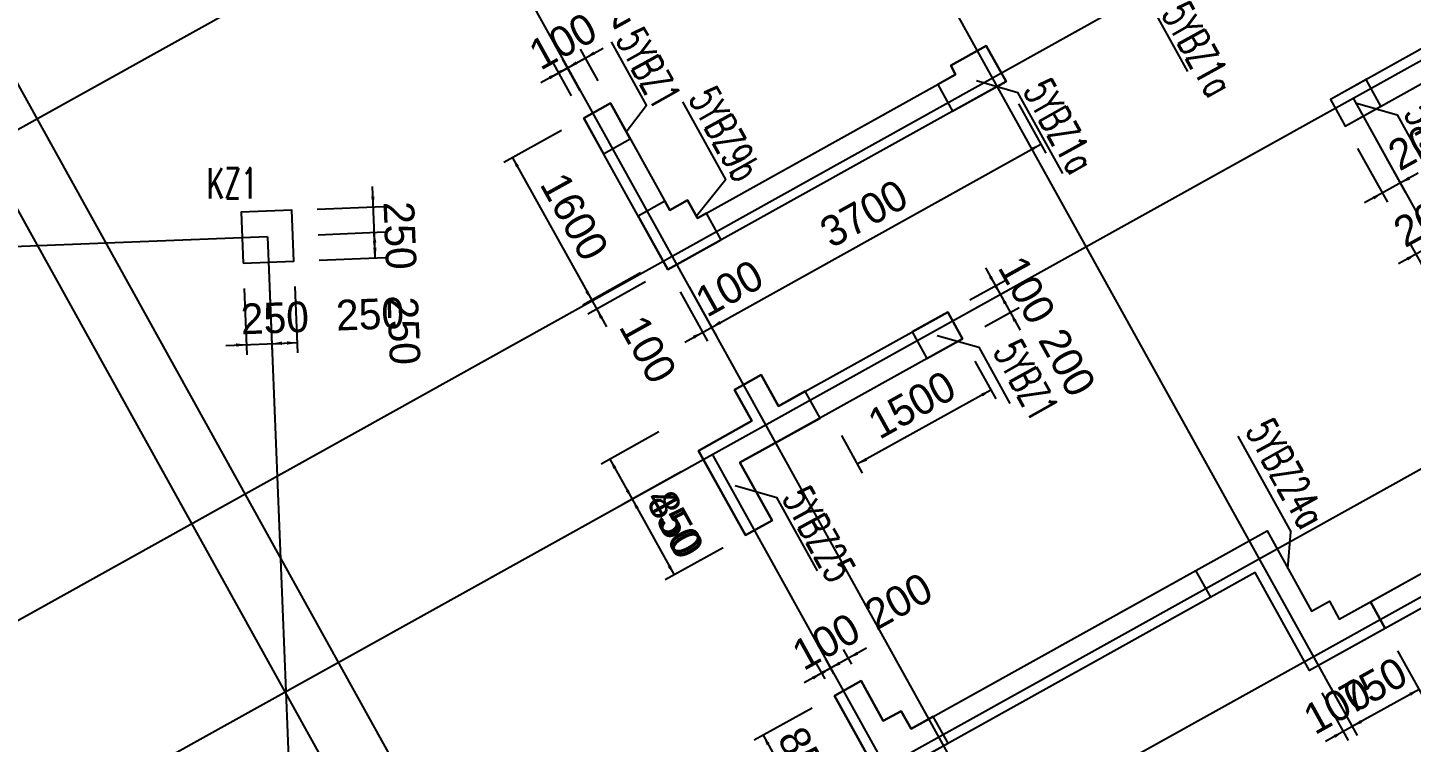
# Model space of a CAD drawing. Extents: x 387171 to 699106, y 11966 to 245688.
# Drawn here: x 503934 to 517524, y 98222 to 105233 of the extents above; entities that cross this region are included whole.
import ezdxf

# ---------------------------------------------------------------- set-up
doc = ezdxf.new("R2010")
doc.units = 0
doc.header["$LTSCALE"] = 100
doc.header["$MEASUREMENT"] = 0
doc.linetypes.add('DASHED', pattern=[19.05, 12.7, -6.35])
for name, color, linetype in [('22000', 2, 'Continuous'), ('b边缘构件', 235, 'Continuous'), ('COLU', 7, 'Continuous'), ('COLU_DASH', 9, 'DASHED'), ('DIM', 3, 'Continuous'), ('DOTE', 253, 'Continuous'), ('NUM', 7, 'Continuous'), ('wall-主楼', 2, 'Continuous'), ('Y阴影', 254, 'Continuous'), ('小尺寸', 4, 'Continuous'), ('边缘构件标注', 1, 'Continuous')]:
    doc.layers.add(name, color=color, linetype=linetype)
doc.styles.get("Standard").update_dxf_attribs({"font": 'standard'})
doc.styles.add('tk', font='tk')
doc.dimstyles.get("Standard").update_dxf_attribs({"dimtxt": 300, "dimasz": 100, "dimexe": 100, "dimexo": 250, "dimgap": 100, "dimtad": 0, "dimtoh": 1, "dimdec": 0, "dimdsep": 46, "dimcen": 0.09, "dimclrt": 7, "dimadec": 0, "dimazin": 0, "dimtfac": 1, "dimtdec": 4, "dimtofl": 0, "dimtmove": 0, "dimatfit": 3, "dimfxl": 1, "dimtolj": 1, "dimtzin": 0, "dimarcsym": 0})

# ---------------------------------------------------------------- blocks, each defined once
blk = doc.blocks.new('*D623')
at = {"layer": '小尺寸', "color": 0, "linetype": 'ByBlock', "lineweight": -2}
for p, q in [((510134, 101268), (509566, 100952)), ((509653, 101001), (509872, 100607)), ((510353, 100874), (509784, 100559))]:
    blk.add_line(p, q, dxfattribs=at)
for points in [[(509653, 101001), (509716, 100921), (509687, 100905)], [(509872, 100607), (509809, 100687), (509838, 100703)]]:
    blk.add_solid(points, dxfattribs=at)
at = {"layer": '小尺寸', "color": 7, "linetype": 'Continuous', "lineweight": -2, "insert": (510279, 100389), "char_height": 300, "width": 576.67, "attachment_point": 5, "rotation": 299.0454, "style": 'tk'}
blk.add_mtext('450', dxfattribs=at)
blk = doc.blocks.new('*D291')
at = {"layer": '小尺寸', "color": 0, "linetype": 'ByBlock', "lineweight": -2}
for p, q in [((510353, 100874), (509784, 100559)), ((509872, 100607), (510284, 99864)), ((510765, 100131), (510197, 99816))]:
    blk.add_line(p, q, dxfattribs=at)
for points in [[(509872, 100607), (509935, 100528), (509906, 100512)], [(510284, 99864), (510221, 99944), (510250, 99960)]]:
    blk.add_solid(points, dxfattribs=at)
at = {"layer": '小尺寸', "color": 7, "linetype": 'Continuous', "lineweight": -2, "insert": (510297, 100357), "char_height": 300, "width": 566.67, "attachment_point": 5, "rotation": 299.0454, "style": 'tk'}
blk.add_mtext('850', dxfattribs=at)
blk = doc.blocks.new('*D2028')
at = {"layer": '小尺寸', "color": 0, "linetype": 'ByBlock', "lineweight": -2}
for p, q in [((509178, 104225), (508610, 103910)), ((508697, 103958), (509474, 102560)), ((509955, 102827), (509386, 102511))]:
    blk.add_line(p, q, dxfattribs=at)
for points in [[(508697, 103958), (508760, 103879), (508731, 103863)], [(509474, 102560), (509411, 102639), (509440, 102655)]]:
    blk.add_solid(points, dxfattribs=at)
at = {"layer": '小尺寸', "color": 7, "linetype": 'Continuous', "lineweight": -2, "insert": (509304, 103380), "char_height": 300, "width": 685, "attachment_point": 5, "rotation": 299.0454, "style": 'tk'}
blk.add_mtext('1600', dxfattribs=at)
blk = doc.blocks.new('*D1988')
at = {"layer": '小尺寸', "color": 0, "linetype": 'ByBlock', "lineweight": -2}
for p, q in [((509955, 102827), (509386, 102511)), ((510003, 102739), (509435, 102424)), ((509377, 102735), (509619, 102297))]:
    blk.add_line(p, q, dxfattribs=at)
for points in [[(509474, 102560), (509411, 102639), (509440, 102655)], [(509522, 102472), (509585, 102393), (509556, 102377)]]:
    blk.add_solid(points, dxfattribs=at)
at = {"layer": '小尺寸', "color": 7, "linetype": 'Continuous', "lineweight": -2, "insert": (510027, 102078), "char_height": 300, "width": 476.67, "attachment_point": 5, "rotation": 299.0454, "style": 'tk'}
blk.add_mtext('100', dxfattribs=at)
blk = doc.blocks.new('*D3154')
at = {"layer": '小尺寸', "color": 0, "linetype": 'ByBlock', "lineweight": -2}
for p, q in [((517171, 104146), (517464, 103620)), ((516997, 104049), (517289, 103523)), ((517590, 103805), (517065, 103514))]:
    blk.add_line(p, q, dxfattribs=at)
for points in [[(517415, 103708), (517494, 103771), (517511, 103742)], [(517240, 103611), (517161, 103548), (517145, 103577)]]:
    blk.add_solid(points, dxfattribs=at)
at = {"layer": '小尺寸', "color": 7, "linetype": 'Continuous', "lineweight": -2, "insert": (517629, 104112), "char_height": 300, "width": 566.67, "attachment_point": 5, "rotation": 29.0454, "style": 'tk'}
blk.add_mtext('200', dxfattribs=at)
blk = doc.blocks.new('*D4460')
at = {"layer": '小尺寸', "color": 0, "linetype": 'ByBlock', "lineweight": -2}
for p, q in [((517922, 103207), (517398, 102915)), ((517851, 102923), (517699, 103197)), ((517676, 102825), (517524, 103100))]:
    blk.add_line(p, q, dxfattribs=at)
for points in [[(517747, 103110), (517827, 103173), (517843, 103144)], [(517572, 103013), (517493, 102949), (517477, 102979)]]:
    blk.add_solid(points, dxfattribs=at)
at = {"layer": '小尺寸', "color": 7, "linetype": 'Continuous', "lineweight": -2, "insert": (517683, 103360), "char_height": 300, "width": 566.67, "attachment_point": 5, "rotation": 29.0454, "style": 'tk'}
blk.add_mtext('200', dxfattribs=at)
blk = doc.blocks.new('*D1057')
at = {"layer": '小尺寸', "color": 0, "linetype": 'ByBlock', "lineweight": -2}
for p, q in [((517389, 99120), (517648, 98654)), ((516734, 98756), (516993, 98290)), ((517600, 98741), (516944, 98377))]:
    blk.add_line(p, q, dxfattribs=at)
for points in [[(517600, 98741), (517520, 98678), (517504, 98707)], [(516944, 98377), (517023, 98440), (517040, 98411)]]:
    blk.add_solid(points, dxfattribs=at)
at = {"layer": '小尺寸', "color": 7, "linetype": 'Continuous', "lineweight": -2, "insert": (517150, 98778), "char_height": 300, "width": 566.67, "attachment_point": 5, "rotation": 29.0454, "style": 'tk'}
blk.add_mtext('750', dxfattribs=at)
blk = doc.blocks.new('*D627')
at = {"layer": '小尺寸', "color": 0, "linetype": 'ByBlock', "lineweight": -2}
for p, q in [((516646, 98707), (516905, 98241)), ((516734, 98756), (516993, 98290)), ((517119, 98474), (516682, 98231))]:
    blk.add_line(p, q, dxfattribs=at)
for points in [[(516944, 98377), (517023, 98440), (517040, 98411)], [(516857, 98328), (516777, 98265), (516761, 98294)]]:
    blk.add_solid(points, dxfattribs=at)
at = {"layer": '小尺寸', "color": 7, "linetype": 'Continuous', "lineweight": -2, "insert": (516797, 98581), "char_height": 300, "width": 476.67, "attachment_point": 5, "rotation": 29.0454, "style": 'tk'}
blk.add_mtext('100', dxfattribs=at)
blk = doc.blocks.new('*D1569')
at = {"layer": '小尺寸', "color": 0, "linetype": 'ByBlock', "lineweight": -2}
for p, q in [((512172, 99144), (511647, 98852)), ((512028, 98990), (511948, 99134)), ((511853, 98893), (511773, 99037))]:
    blk.add_line(p, q, dxfattribs=at)
for points in [[(511997, 99047), (512076, 99110), (512092, 99081)], [(511822, 98950), (511742, 98886), (511726, 98916)]]:
    blk.add_solid(points, dxfattribs=at)
at = {"layer": '小尺寸', "color": 7, "linetype": 'Continuous', "lineweight": -2, "insert": (512488, 99606), "char_height": 300, "width": 566.67, "attachment_point": 5, "rotation": 29.0454, "style": 'tk'}
blk.add_mtext('200', dxfattribs=at)
blk = doc.blocks.new('*D1464')
at = {"layer": '小尺寸', "color": 0, "linetype": 'ByBlock', "lineweight": -2}
for p, q in [((511997, 99047), (511560, 98804)), ((511766, 98844), (511686, 98988)), ((511853, 98893), (511773, 99037))]:
    blk.add_line(p, q, dxfattribs=at)
for points in [[(511822, 98950), (511901, 99013), (511917, 98984)], [(511734, 98901), (511655, 98838), (511639, 98867)]]:
    blk.add_solid(points, dxfattribs=at)
at = {"layer": '小尺寸', "color": 7, "linetype": 'Continuous', "lineweight": -2, "insert": (511776, 99210), "char_height": 300, "width": 476.67, "attachment_point": 5, "rotation": 29.0454, "style": 'tk'}
blk.add_mtext('100', dxfattribs=at)
blk = doc.blocks.new('*D1226')
at = {"layer": '小尺寸', "color": 0, "linetype": 'ByBlock', "lineweight": -2}
for p, q in [((511639, 98558), (511071, 98242)), ((511158, 98291), (511571, 97548)), ((512052, 97815), (511484, 97499))]:
    blk.add_line(p, q, dxfattribs=at)
for points in [[(511158, 98291), (511221, 98211), (511192, 98195)], [(511571, 97548), (511508, 97627), (511537, 97643)]]:
    blk.add_solid(points, dxfattribs=at)
at = {"layer": '小尺寸', "color": 7, "linetype": 'Continuous', "lineweight": -2, "insert": (511583, 98040), "char_height": 300, "width": 566.67, "attachment_point": 5, "rotation": 299.0454, "style": 'tk'}
blk.add_mtext('850', dxfattribs=at)
blk = doc.blocks.new('*D3420')
at = {"layer": '小尺寸', "color": 0, "linetype": 'ByBlock', "lineweight": -2}
for p, q in [((510343, 102642), (510612, 102157)), ((510431, 102691), (510700, 102206)), ((510389, 102148), (510826, 102391))]:
    blk.add_line(p, q, dxfattribs=at)
for points in [[(510651, 102293), (510730, 102357), (510747, 102327)], [(510564, 102245), (510484, 102182), (510468, 102211)]]:
    blk.add_solid(points, dxfattribs=at)
at = {"layer": '小尺寸', "color": 7, "linetype": 'Continuous', "lineweight": -2, "insert": (510826, 102676), "char_height": 300, "width": 476.67, "attachment_point": 5, "rotation": 29.0454, "style": 'tk'}
blk.add_mtext('100', dxfattribs=at)
blk = doc.blocks.new('*D3317')
at = {"layer": '小尺寸', "color": 0, "linetype": 'ByBlock', "lineweight": -2}
for p, q in [((513665, 104487), (513934, 104002)), ((510651, 102293), (513886, 104090)), ((510431, 102691), (510700, 102206))]:
    blk.add_line(p, q, dxfattribs=at)
for points in [[(513886, 104090), (513806, 104027), (513790, 104056)], [(510651, 102293), (510730, 102357), (510747, 102327)]]:
    blk.add_solid(points, dxfattribs=at)
at = {"layer": '小尺寸', "color": 7, "linetype": 'Continuous', "lineweight": -2, "insert": (512147, 103410), "char_height": 300, "width": 780, "attachment_point": 5, "rotation": 29.0454, "style": 'tk'}
blk.add_mtext('3700', dxfattribs=at)
blk = doc.blocks.new('*D4209')
at = {"layer": '小尺寸', "color": 0, "linetype": 'ByBlock', "lineweight": -2}
for p, q in [((513237, 101962), (513443, 101591)), ((513395, 101678), (512083, 100950)), ((511926, 101233), (512132, 100863))]:
    blk.add_line(p, q, dxfattribs=at)
for points in [[(513395, 101678), (513315, 101615), (513299, 101644)], [(512083, 100950), (512163, 101013), (512179, 100984)]]:
    blk.add_solid(points, dxfattribs=at)
at = {"layer": '小尺寸', "color": 7, "linetype": 'Continuous', "lineweight": -2, "insert": (512618, 101533), "char_height": 300, "width": 690, "attachment_point": 5, "rotation": 29.0454, "style": 'tk'}
blk.add_mtext('1500', dxfattribs=at)
blk = doc.blocks.new('*D399')
at = {"layer": '小尺寸', "color": 0, "linetype": 'ByBlock', "lineweight": -2}
for p, q in [((508975, 104694), (509412, 104937)), ((509362, 104614), (509188, 104927)), ((509275, 104565), (509101, 104879))]:
    blk.add_line(p, q, dxfattribs=at)
for points in [[(509150, 104791), (509070, 104728), (509054, 104757)], [(509237, 104840), (509316, 104903), (509332, 104874)]]:
    blk.add_solid(points, dxfattribs=at)
at = {"layer": '小尺寸', "color": 7, "linetype": 'Continuous', "lineweight": -2, "insert": (509191, 105100), "char_height": 300, "width": 476.67, "attachment_point": 5, "rotation": 29.0454, "style": 'tk'}
blk.add_mtext('100', dxfattribs=at)
blk = doc.blocks.new('*D126')
at = {"layer": '小尺寸', "color": 0, "linetype": 'ByBlock', "lineweight": -2}
for p, q in [((509062, 104743), (509587, 105034)), ((509362, 104614), (509188, 104927)), ((509537, 104711), (509363, 105024))]:
    blk.add_line(p, q, dxfattribs=at)
for points in [[(509412, 104937), (509491, 105000), (509507, 104971)], [(509237, 104840), (509158, 104777), (509141, 104806)]]:
    blk.add_solid(points, dxfattribs=at)
at = {"layer": '小尺寸', "color": 7, "linetype": 'Continuous', "lineweight": -2, "insert": (509904, 105496), "char_height": 300, "width": 566.67, "attachment_point": 5, "rotation": 29.0454, "style": 'tk'}
blk.add_mtext('200', dxfattribs=at)
blk = doc.blocks.new('*D1766')
at = {"layer": '小尺寸', "color": 0, "linetype": 'ByBlock', "lineweight": -2}
for p, q in [((513342, 102878), (513585, 102441)), ((513189, 102564), (513527, 102751)), ((513238, 102477), (513575, 102664))]:
    blk.add_line(p, q, dxfattribs=at)
for points in [[(513439, 102703), (513376, 102782), (513405, 102798)], [(513488, 102615), (513551, 102536), (513522, 102520)]]:
    blk.add_solid(points, dxfattribs=at)
at = {"layer": '小尺寸', "color": 7, "linetype": 'Continuous', "lineweight": -2, "insert": (513748, 102661), "char_height": 300, "width": 476.67, "attachment_point": 5, "rotation": 299.0454, "style": 'tk'}
blk.add_mtext('100', dxfattribs=at)
blk = doc.blocks.new('*D1482')
at = {"layer": '小尺寸', "color": 0, "linetype": 'ByBlock', "lineweight": -2}
for p, q in [((513391, 102790), (513682, 102266)), ((513238, 102477), (513575, 102664)), ((513335, 102302), (513672, 102489))]:
    blk.add_line(p, q, dxfattribs=at)
for points in [[(513488, 102615), (513425, 102695), (513454, 102711)], [(513585, 102441), (513648, 102361), (513619, 102345)]]:
    blk.add_solid(points, dxfattribs=at)
at = {"layer": '小尺寸', "color": 7, "linetype": 'Continuous', "lineweight": -2, "insert": (514144, 101949), "char_height": 300, "width": 566.67, "attachment_point": 5, "rotation": 299.0454, "style": 'tk'}
blk.add_mtext('200', dxfattribs=at)
blk = doc.blocks.new('*D4187')
at = {"layer": 'DIM', "color": 0, "linetype": 'ByBlock', "lineweight": -2}
for p, q in [((506060, 102673), (506086, 102023)), ((506310, 102683), (506336, 102033)), ((505882, 102115), (506532, 102141))]:
    blk.add_line(p, q, dxfattribs=at)
for points in [[(506082, 102123), (505983, 102103), (505981, 102136)], [(506332, 102133), (506431, 102154), (506432, 102121)]]:
    blk.add_solid(points, dxfattribs=at)
at = {"layer": 'DIM', "color": 7, "linetype": 'Continuous', "lineweight": -2, "insert": (506362, 102385), "char_height": 300, "width": 566.67, "attachment_point": 5, "rotation": 2.2988, "style": 'tk'}
blk.add_mtext('250', dxfattribs=at)
blk = doc.blocks.new('*D3786')
at = {"layer": 'DIM', "color": 0, "linetype": 'ByBlock', "lineweight": -2}
for p, q in [((506310, 102683), (506336, 102033)), ((506560, 102693), (506586, 102043)), ((506332, 102133), (506582, 102143))]:
    blk.add_line(p, q, dxfattribs=at)
for points in [[(506332, 102133), (506431, 102154), (506432, 102121)], [(506582, 102143), (506482, 102123), (506481, 102156)]]:
    blk.add_solid(points, dxfattribs=at)
at = {"layer": 'DIM', "color": 7, "linetype": 'Continuous', "lineweight": -2, "insert": (507297, 102422), "char_height": 300, "width": 566.67, "attachment_point": 5, "rotation": 2.2988, "style": 'tk'}
blk.add_mtext('250', dxfattribs=at)
blk = doc.blocks.new('*D4706')
at = {"layer": 'DIM', "color": 0, "linetype": 'ByBlock', "lineweight": -2}
for p, q in [((506789, 103202), (507439, 103229)), ((507349, 102975), (507339, 103225)), ((506799, 102953), (507449, 102979))]:
    blk.add_line(p, q, dxfattribs=at)
for points in [[(507339, 103225), (507359, 103125), (507326, 103124)], [(507349, 102975), (507328, 103074), (507361, 103075)]]:
    blk.add_solid(points, dxfattribs=at)
at = {"layer": 'DIM', "color": 7, "linetype": 'Continuous', "lineweight": -2, "insert": (507628, 102259), "char_height": 300, "width": 566.67, "attachment_point": 5, "rotation": 272.2988, "style": 'tk'}
blk.add_mtext('250', dxfattribs=at)
blk = doc.blocks.new('*D4579')
at = {"layer": 'DIM', "color": 0, "linetype": 'ByBlock', "lineweight": -2}
for p, q in [((507347, 103025), (507321, 103674)), ((506779, 103452), (507429, 103478)), ((506789, 103202), (507439, 103229))]:
    blk.add_line(p, q, dxfattribs=at)
for points in [[(507329, 103474), (507308, 103574), (507341, 103575)], [(507339, 103225), (507359, 103125), (507326, 103124)]]:
    blk.add_solid(points, dxfattribs=at)
at = {"layer": 'DIM', "color": 7, "linetype": 'Continuous', "lineweight": -2, "insert": (507590, 103194), "char_height": 300, "width": 566.67, "attachment_point": 5, "rotation": 272.2988, "style": 'tk'}
blk.add_mtext('250', dxfattribs=at)

msp = doc.modelspace()

# ---------------------------------------------------------------- hatches: boundary and pattern name
at = {"layer": 'Y阴影'}
h = msp.add_hatch(dxfattribs=at)
h.set_pattern_fill('ANSI31', color=256, scale=25, angle=-60.95463, style=0)
h.set_pattern_definition([])
h.paths.add_polyline_path([(512873.6, 104676.5), (513019.3, 104414.3), (513543.8, 104705.6), (513349.6, 105055.3), (512999.9, 104861.1), (513048.5, 104773.6)], flags=0)
h = msp.add_hatch(dxfattribs=at)
h.set_pattern_fill('ANSI31', color=256, scale=25, angle=-60.95463, style=0)
h.set_pattern_definition([])
h.paths.add_polyline_path([(517079.3, 104724.4), (516729.6, 104530.2), (516875.3, 104268), (517225, 104462.2)], flags=0)
h = msp.add_hatch(dxfattribs=at)
h.set_pattern_fill('ANSI31', color=256, scale=25, angle=-60.95463, style=0)
h.set_pattern_definition([])
h.paths.add_polyline_path([(509658.6, 104492.5), (509396.4, 104346.9), (509590.6, 103997.2), (509852.8, 104142.8)], flags=0)
h = msp.add_hatch(dxfattribs=at)
h.set_pattern_fill('ANSI31', color=256, scale=25, angle=-60.95463, style=0)
h.set_pattern_definition([])
h.paths.add_polyline_path([(510746.3, 103152), (510600.6, 103414.2), (510513.4, 103365.8), (510416.3, 103540.7), (510241.5, 103443.6), (510192.7, 103530.8), (509930.4, 103385.2), (510221.7, 102860.7)], flags=0)
h = msp.add_hatch(dxfattribs=at)
h.set_pattern_fill('ANSI31', color=256, scale=25, angle=-60.95463, style=0)
h.set_pattern_definition([])
h.paths.add_polyline_path([(512970.4, 102442.6), (512620.7, 102248.4), (512766.4, 101986.1), (513116, 102180.3)], flags=0)
h = msp.add_hatch(dxfattribs=at)
h.set_pattern_fill('ANSI31', color=256, scale=25, angle=-60.95463, style=0)
h.set_pattern_definition([])
h.paths.add_polyline_path([(511139.4, 101826.1), (510877.2, 101680.4), (511047.1, 101374.5), (510522.5, 101083.2), (510983.8, 100252.6), (511246, 100398.3), (510930.5, 100966.5), (511717.3, 101403.5), (511571.6, 101665.8), (511309.4, 101520.1)], flags=0)
h = msp.add_hatch(dxfattribs=at)
h.set_pattern_fill('ANSI31', color=256, scale=25, angle=-60.95463, style=0)
h.set_pattern_definition([])
h.paths.add_polyline_path([(516107.3, 100295.5), (516544.3, 99508.7), (516719.1, 99605.8), (516816.2, 99431), (517122.2, 99600.9), (517267.8, 99338.6), (516524.7, 98925.9), (515990.7, 99887.6), (515553.6, 99644.8), (515407.9, 99907.1)], flags=0)
h = msp.add_hatch(dxfattribs=at)
h.set_pattern_fill('ANSI31', color=256, scale=25, angle=-60.95463, style=0)
h.set_pattern_definition([])
h.paths.add_polyline_path([(511857.7, 98679), (512318.9, 97848.5), (512974.6, 98212.6), (512828.9, 98474.9), (512610.6, 98353.6), (512513.5, 98528.5), (512338.4, 98431.3), (512119.9, 98824.7)], flags=0)

# ---------------------------------------------------------------- linework, layer by layer
at = {"layer": '22000', "linetype": 'Continuous'}
msp.add_lwpolyline([(512119.9, 98824.7), (512338.4, 98431.2), (512513.3, 98528.3), (512610.6, 98353.6), (516107.3, 100295.5), (516544.3, 99508.7), (516719.1, 99605.8), (516816.2, 99431), (518739.5, 100499.1), (518642.4, 100673.9), (518817.3, 100771), (517797.7, 102606.9), (518060, 102752.5), (518594, 101790.9), (519118.5, 102082.4), (519264.1, 101820.1), (518739.6, 101528.8), (519322.3, 100479.5), (516524.8, 98925.9), (515990.7, 99887.6), (512318.9, 97848.5), (511857.7, 98679), (512119.9, 98824.7)], dxfattribs=at)
at = {"layer": 'b边缘构件'}
for points in [[(512873.6, 104676.5), (513019.3, 104414.3), (513543.8, 104705.6), (513349.6, 105055.3), (512999.9, 104861.1), (513048.5, 104773.6), (512873.6, 104676.5)], [(517079.3, 104724.4), (516729.6, 104530.2), (516875.3, 104268), (517225, 104462.2), (517079.3, 104724.4)], [(509658.6, 104492.5), (509396.4, 104346.9), (509590.6, 103997.2), (509852.8, 104142.8), (509658.6, 104492.5)], [(512970.4, 102442.6), (512620.7, 102248.4), (512766.4, 101986.1), (513116, 102180.3), (512970.4, 102442.6)], [(511139.4, 101826.1), (510877.2, 101680.4), (511047.1, 101374.5), (510522.5, 101083.2), (510983.8, 100252.6), (511246, 100398.3), (510930.5, 100966.5), (511717.3, 101403.5), (511571.6, 101665.8), (511309.4, 101520.1), (511139.4, 101826.1)]]:
    msp.add_lwpolyline(points, dxfattribs=at)
for points in [[(510746.3, 103152), (510600.6, 103414.2), (510513.4, 103365.8), (510416.3, 103540.7), (510241.5, 103443.6), (510192.7, 103530.8), (509930.4, 103385.2), (510221.7, 102860.7)], [(516107.3, 100295.5), (516544.3, 99508.7), (516719.1, 99605.8), (516816.2, 99431), (517122.2, 99600.9), (517267.8, 99338.6), (516524.7, 98925.9), (515990.7, 99887.6), (515553.6, 99644.8), (515407.9, 99907.1)], [(511857.7, 98679), (512318.9, 97848.5), (512974.6, 98212.6), (512828.9, 98474.9), (512610.6, 98353.6), (512513.5, 98528.5), (512338.4, 98431.3), (512119.9, 98824.7)]]:
    msp.add_lwpolyline(points, close=True, dxfattribs=at)
at = {"layer": 'COLU'}
msp.add_lwpolyline([(506049.9, 102922.6), (506549.5, 102942.7), (506529.4, 103442.3), (506029.8, 103422.2)], close=True, dxfattribs=at)
at = {"layer": 'COLU_DASH'}
msp.add_line((512873.6, 104676.5), (513019.3, 104414.3), dxfattribs=at)
at = {"layer": 'DOTE'}
for p, q in [((502049.7, 125196.8), (516832.5, 98577.7)), ((497033.9, 116927), (509488.9, 94499.5)), ((523339.4, 115064.1), (499320.8, 101725.4)), ((526300.9, 109731.2), (502282.3, 96392.6)), ((501175.5, 108233.4), (508959.5, 94217)), ((517343.2, 106926.9), (501366.6, 98041.5)), ((508225.2, 106661.7), (513685.2, 96829.9)), ((528534.2, 105709.7), (504515.6, 92371.1)), ((516954.7, 104536.8), (519455.2, 100034.2)), ((506289.7, 103182.4), (479713.7, 102115.6)), ((506289.7, 103182.4), (508462.7, 49050.6)), ((503981.6, 93332.8), (518652.3, 101480.1)), ((510662.4, 101037.3), (513160.7, 96538.6))]:
    msp.add_line(p, q, dxfattribs=at)
at = {"layer": 'wall-主楼'}
for points in [[(519119.1, 105170.9), (519643.6, 105462.2), (519352.3, 105986.7), (518303.2, 105404.1), (518109, 105753.8), (517846.8, 105608.2), (518041, 105258.5), (516729.6, 104530.2), (516875.3, 104267.9), (518973.4, 105433.2)], [(510221.7, 102860.7), (509396.4, 104346.9), (509658.6, 104492.5), (510241.2, 103443.4), (510416.1, 103540.5), (510513.2, 103365.7), (513048.5, 104773.6), (512999.9, 104861.1), (513349.6, 105055.3), (513543.8, 104705.6)], [(516816.2, 99431), (517122.2, 99600.9), (517267.8, 99338.6), (516524.7, 98925.9), (515990.7, 99887.6), (512318.9, 97848.5), (511857.7, 98679), (512119.9, 98824.7), (512338.4, 98431.2), (512513.3, 98528.3), (512610.4, 98353.5), (516107.3, 100295.5), (516544.3, 99508.7), (516719.1, 99605.8)], [(518433.5, 100329.1), (518579.2, 100066.9), (517267.8, 99338.6), (517122.2, 99600.9)]]:
    msp.add_lwpolyline(points, close=True, dxfattribs=at)
msp.add_lwpolyline([(510983.8, 100252.6), (510522.5, 101083.2), (511047.1, 101374.5), (510877.2, 101680.4), (511139.4, 101826.1), (511309.3, 101520.1), (512970.4, 102442.6), (513116, 102180.3), (511455, 101257.8), (510930.5, 100966.5), (511246, 100398.3), (510983.8, 100252.6)], dxfattribs=at)
at = {"layer": '边缘构件标注', "color": 200}
for p, q in [((513252.4, 104715.3), (513660.4, 104598.7)), ((510792.9, 103745.5), (510370.7, 104505.7)), ((514102, 103803.4), (513660.4, 104598.7)), ((510792.9, 103745.5), (510502.4, 103385.1)), ((515819.2, 101226.3), (516341.3, 100286)), ((510884.3, 100740.7), (511292.2, 100624.1)), ((511692.7, 99902.9), (511292.2, 100624.1)), ((516312.1, 99926.7), (516341.3, 100286))]:
    msp.add_line(p, q, dxfattribs=at)
for points in [[(514612.4, 105470.6), (515020.4, 105354), (515326.2, 104803.2)], [(509814.2, 104212.5), (510012.2, 104473.8), (509667, 105095.4)], [(516977.3, 104496.2), (517385.2, 104379.6), (517691.1, 103828.8)], [(512868.4, 102214.3), (513276.3, 102097.7), (513582.2, 101546.9)]]:
    msp.add_lwpolyline(points, dxfattribs=at)

# ---------------------------------------------------------------- texts
at = {"layer": 'NUM', "color": 200, "width": 0.7}
msp.add_text('KZ1', height=300, dxfattribs=at).set_placement((505692.7, 103556.6))
at = {"layer": '边缘构件标注', "color": 200, "width": 0.7}
for s, p in [('5YBZ1a', (515066.3, 105372.5)), ('5YBZ1', (509705.4, 105119.4)), ('5YBZ9b', (510421, 104541.6)), ('5YBZ1a', (513706.3, 104617.3)), ('5YBZ1', (517445.4, 104392.6)), ('5YBZ1', (513412.3, 102058.8)), ('5YBZ24a', (515891.1, 101282.1)), ('5YBZ25', (511339.3, 100619.5))]:
    msp.add_text(s, height=300, rotation=299.04537, dxfattribs=at).set_placement(p)

# ---------------------------------------------------------------- dimensions: what is measured, and where the dimension line sits
at = {"layer": 'DIM', "color": 200}
for p1, p2, picture, middle in [((506539.5, 103192.5), (506529.4, 103442.3), '*D4579', (507569.9, 103702.3)), ((506549.5, 102942.7), (506539.5, 103192.5), '*D4706', (507607.4, 102766.9)), ((506049.9, 102922.6), (506299.7, 102932.6), '*D4187', (505854.1, 102364.3)), ((506299.7, 102932.6), (506549.5, 102942.7), '*D3786', (506789.5, 102401.8))]:
    dim = msp.add_aligned_dim(p1=p1, p2=p2, distance=-800, dimstyle='Standard', dxfattribs=at)
    dim.commit()
    dim.dimension.update_dxf_attribs({"geometry": picture, "text_midpoint": middle})
at = {"layer": '小尺寸'}
for base, p1, p2, angle, picture, middle in [((509411.8, 104937), (509483.8, 104395.4), (509658.6, 104492.5), 29.04537, '*D126', (509481.1, 105261.4)), ((509237, 104839.9), (509396.4, 104346.9), (509483.8, 104395.4), 29.04537, '*D399', (508851.6, 104911.9)), ((513885.8, 104089.8), (510309.1, 102909.2), (513543.8, 104705.6), 29.04537, '*D3317', (512147.1, 103410.2)), ((517240.3, 103610.7), (517050.1, 104365), (516875.3, 104268), 29.04537, '*D3154', (517206.3, 103877.8)), ((517572.4, 103012.6), (517972.6, 102704), (517797.7, 102606.9), 29.04537, '*D4460', (517260.4, 103125.3)), ((510651.1, 102293.4), (510221.7, 102860.7), (510309.1, 102909.2), 29.04537, '*D3420', (510486, 102487.7)), ((513487.6, 102615.4), (512970.4, 102442.6), (513018.9, 102355.1), 299.04537, '*D1766', (513559.6, 103000.7)), ((513584.7, 102440.6), (513018.9, 102355.1), (513116, 102180.3), 299.04537, '*D1482', (513909.2, 102371.3)), ((512083.4, 100950.1), (513116, 102180.3), (511804.7, 101452), 29.04537, '*D4209', (512617.7, 101532.8)), ((511821.8, 98949.6), (512149.7, 98771.1), (511974.8, 98674), 29.04537, '*D1569', (512065.9, 99371.1)), ((511734.4, 98901), (511974.8, 98674), (511887.4, 98625.4), 29.04537, '*D1464', (511436.5, 99021.5)), ((516944, 98376.9), (517267.8, 99338.6), (516612.2, 98974.5), 29.04537, '*D1057', (517150.5, 98777.6)), ((516856.6, 98328.4), (516612.2, 98974.5), (516524.7, 98925.9), 29.04537, '*D627', (516457.1, 98392.5)), ((511571, 97547.5), (511857.7, 98679), (512270.4, 97935.9), 299.04537, '*D1226', (511583.2, 98040.4))]:
    dim = msp.add_linear_dim(base=base, p1=p1, p2=p2, angle=angle, dimstyle='Standard', dxfattribs=at)
    dim.commit()
    dim.dimension.update_dxf_attribs({"geometry": picture, "text_midpoint": middle})
for p1, p2, picture, middle in [((509396.4, 104346.9), (510173.2, 102948.1), '*D2028', (509303.9, 103380.4)), ((510173.2, 102948.1), (510221.7, 102860.7), '*D1988', (509838.9, 102417.1)), ((510352.6, 101389.1), (510571.1, 100995.7), '*D623', (509981, 100925.4)), ((510571.1, 100995.7), (510983.8, 100252.6), '*D291', (510296.6, 100357.2))]:
    dim = msp.add_aligned_dim(p1=p1, p2=p2, distance=-800, dimstyle='Standard', dxfattribs=at)
    dim.commit()
    dim.dimension.update_dxf_attribs({"geometry": picture, "text_midpoint": middle})

doc.saveas('drawing.dxf')
